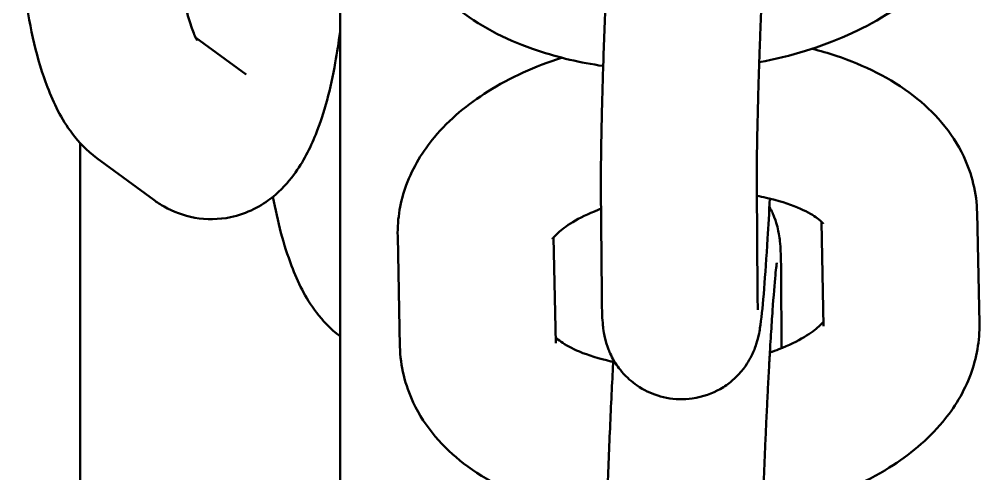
# Model space of a CAD drawing. Header units: millimetres. Extents: x 170 to 5770, y -1450 to 5650.
# Drawn here: x 2110.15 to 2147.13, y 2067.5 to 2085.03 of the extents above; entities that cross this region are included whole.
import ezdxf

# ---------------------------------------------------------------- set-up
doc = ezdxf.new("R2010")
doc.units = ezdxf.units.MM
doc.header["$LTSCALE"] = 10
doc.layers.add('Viditelná (ISO)', color=7, linetype='Continuous', lineweight=50)

# ---------------------------------------------------------------- blocks, each defined once
blk = doc.blocks.new('VVZ-VH101-2')
at = {"layer": 'Viditelná (ISO)'}
for p, q in [((1952.5, -3655), (1952.5, -3560.251)), ((1948.883, -3567.102), (1946.937, -3565.675)), ((1942.5, -3615), (1942.5, -3569.754)), ((1942.5, -3615), (1942.5, -3569.754)), ((1945.334, -3571.941), (1943.141, -3570.332)), ((1962.576, -3575.557), (1962.546, -3571.485)), ((1968.576, -3575.513), (1968.546, -3571.441)), ((1971.037, -3572.78), (1971.121, -3576.811)), ((1977.031, -3572.432), (1977.119, -3576.687)), ((1954.808, -3577.587), (1954.72, -3573.332)), ((1960.807, -3577.462), (1960.722, -3573.39)), ((1969.484, -3574.749), (1969.505, -3577.653))]:
    blk.add_line(p, q, dxfattribs=at)
for points, knots in [([(1968.546, -3571.441), (1968.544, -3571.094), (1968.546, -3570.642), (1968.562, -3569.529), (1968.576, -3568.852), (1968.601, -3567.927), (1968.607, -3567.736), (1968.618, -3567.344), (1968.625, -3567.144), (1968.638, -3566.738), (1968.645, -3566.533), (1968.659, -3566.121), (1968.666, -3565.914), (1968.682, -3565.497), (1968.69, -3565.286), (1968.706, -3564.861), (1968.715, -3564.647), (1968.733, -3564.218), (1968.742, -3564.004), (1968.761, -3563.58), (1968.77, -3563.37), (1968.789, -3562.953), (1968.799, -3562.745), (1968.819, -3562.333), (1968.829, -3562.127), (1968.849, -3561.722), (1968.86, -3561.522), (1968.881, -3561.132), (1968.891, -3560.942), (1968.912, -3560.57), (1968.922, -3560.389), (1968.943, -3560.034), (1968.953, -3559.86), (1968.974, -3559.523), (1968.985, -3559.359), (1969.005, -3559.045), (1969.016, -3558.895), (1969.065, -3558.189), (1969.103, -3557.722), (1969.149, -3557.246), (1969.162, -3557.128), (1969.18, -3556.979), (1969.186, -3556.933), (1969.188, -3556.921), (1969.189, -3556.92), (1969.189, -3556.92)], [0, 0, 0, 0, 0.278679, 0.278679, 0.585822, 0.585822, 0.663988, 0.663988, 0.743132, 0.743132, 0.822253, 0.822253, 0.900355, 0.900355, 0.978982, 0.978982, 1.058624, 1.058624, 1.138266, 1.138266, 1.216895, 1.216895, 1.295474, 1.295474, 1.375092, 1.375092, 1.454737, 1.454737, 1.533386, 1.533386, 1.611358, 1.611358, 1.690404, 1.690404, 1.76952, 1.76952, 1.847673, 1.847673, 2.153516, 2.153516, 2.286149, 2.286149, 2.388669, 2.388669, 2.403153, 2.403153, 2.403153, 2.403153]), ([(1976.991, -3559.237), (1977.005, -3559.915), (1976.883, -3560.589), (1976.403, -3561.895), (1976.023, -3562.509), (1974.992, -3563.748), (1974.291, -3564.322), (1972.582, -3565.395), (1971.534, -3565.851), (1969.842, -3566.372), (1969.247, -3566.518), (1968.641, -3566.634)], [3.141593, 3.141593, 3.141593, 3.141593, 3.344891, 3.344891, 3.57562, 3.57562, 3.880046, 3.880046, 4.252321, 4.252321, 4.444732, 4.444732, 4.444732, 4.444732]), ([(1962.546, -3571.485), (1962.542, -3570.939), (1962.548, -3570.25), (1962.577, -3568.729), (1962.598, -3567.925), (1962.65, -3566.231), (1962.682, -3565.343), (1962.754, -3563.564), (1962.794, -3562.673), (1962.868, -3561.194), (1962.901, -3560.587), (1962.934, -3560.019)], [0, 0, 0, 0, 0.371965, 0.371965, 0.70172, 0.70172, 1.026124, 1.026124, 1.349403, 1.349403, 1.588922, 1.588922, 1.588922, 1.588922]), ([(1962.633, -3566.777), (1961.759, -3566.649), (1960.912, -3566.453), (1959.024, -3565.821), (1958.015, -3565.328), (1956.347, -3564.037), (1955.65, -3563.266), (1954.896, -3561.668), (1954.712, -3560.957), (1954.683, -3560.236)], [5.069394, 5.069394, 5.069394, 5.069394, 5.348652, 5.348652, 5.724633, 5.724633, 6.057081, 6.057081, 6.273241, 6.273241, 6.273241, 6.273241]), ([(1946.998, -3565.791), (1946.998, -3565.791), (1946.997, -3565.79), (1946.986, -3565.772), (1946.952, -3565.712), (1946.854, -3565.489), (1946.784, -3565.304), (1946.624, -3564.783), (1946.534, -3564.421), (1946.358, -3563.529), (1946.276, -3562.981), (1946.163, -3561.917), (1946.126, -3561.413), (1946.103, -3560.899)], [6.484584, 6.484584, 6.484584, 6.484584, 6.507631, 6.507631, 6.645241, 6.645241, 6.822244, 6.822244, 7.045068, 7.045068, 7.305182, 7.305182, 7.517671, 7.517671, 7.517671, 7.517671]), ([(1943.141, -3570.332), (1942.733, -3570.033), (1942.439, -3569.709), (1941.753, -3568.802), (1941.476, -3568.216), (1940.832, -3566.533), (1940.564, -3565.35), (1940.273, -3563.349), (1940.198, -3562.619), (1940.148, -3561.874)], [6.283185, 6.283185, 6.283185, 6.283185, 6.43368, 6.43368, 6.711814, 6.711814, 7.184175, 7.184175, 7.437555, 7.437555, 7.437555, 7.437555]), ([(1952.5, -3565.453), (1952.448, -3565.863), (1952.388, -3566.262), (1952.137, -3567.654), (1951.903, -3568.571), (1951.349, -3569.952), (1951.098, -3570.461), (1950.5, -3571.268), (1950.237, -3571.565), (1949.478, -3572.168), (1948.935, -3572.471), (1947.838, -3572.698), (1947.355, -3572.704), (1946.467, -3572.545), (1946.065, -3572.386), (1945.588, -3572.116), (1945.456, -3572.03), (1945.334, -3571.941)], [4.965649, 4.965649, 4.965649, 4.965649, 5.112956, 5.112956, 5.495196, 5.495196, 5.735227, 5.735227, 5.87272, 5.87272, 6.028827, 6.028827, 6.133823, 6.133823, 6.238367, 6.238367, 6.283185, 6.283185, 6.283185, 6.283185]), ([(1970.679, -3566.112), (1970.993, -3566.192), (1971.301, -3566.283), (1972.687, -3566.748), (1973.696, -3567.24), (1975.364, -3568.531), (1976.061, -3569.302), (1976.828, -3570.929), (1977.015, -3571.677), (1977.031, -3572.432)], [8.385234, 8.385234, 8.385234, 8.385234, 8.490245, 8.490245, 8.866226, 8.866226, 9.198673, 9.198673, 9.424778, 9.424778, 9.424778, 9.424778]), ([(1954.72, -3573.332), (1954.705, -3572.654), (1954.828, -3571.979), (1955.308, -3570.673), (1955.688, -3570.059), (1956.719, -3568.82), (1957.42, -3568.247), (1959.055, -3567.22), (1960.013, -3566.79), (1961.032, -3566.457)], [6.283185, 6.283185, 6.283185, 6.283185, 6.486483, 6.486483, 6.717213, 6.717213, 7.021639, 7.021639, 7.364827, 7.364827, 7.364827, 7.364827]), ([(1952.5, -3577.195), (1952.113, -3576.903), (1951.83, -3576.591), (1951.152, -3575.695), (1950.875, -3575.109), (1950.324, -3573.668), (1950.097, -3572.782), (1949.918, -3571.818)], [6.2882209, 6.2882209, 6.2882209, 6.2882209, 6.43368, 6.43368, 6.7118137, 6.7118137, 7.0759947, 7.0759947, 7.0759947, 7.0759947]), ([(1969.051, -3571.889), (1969.022, -3572.428), (1968.993, -3572.943), (1968.918, -3574.16), (1968.873, -3574.814), (1968.783, -3575.937), (1968.742, -3576.37), (1968.662, -3576.931), (1968.658, -3577.051), (1968.536, -3577.47), (1968.516, -3577.533), (1968.447, -3577.725), (1968.395, -3577.869), (1968.15, -3578.297), (1968.003, -3578.564), (1967.458, -3579.021), (1967.312, -3579.128), (1966.853, -3579.388), (1966.485, -3579.536), (1965.74, -3579.639), (1965.395, -3579.631), (1964.76, -3579.508), (1964.473, -3579.399), (1963.953, -3579.123), (1963.739, -3578.953), (1963.347, -3578.581), (1963.211, -3578.392), (1962.958, -3577.999), (1962.889, -3577.832), (1962.772, -3577.534), (1962.742, -3577.421), (1962.689, -3577.214), (1962.673, -3577.132), (1962.641, -3576.94), (1962.631, -3576.853), (1962.594, -3576.494), (1962.589, -3576.279), (1962.579, -3575.862), (1962.577, -3575.715), (1962.576, -3575.557)], [4.601715, 4.601715, 4.601715, 4.601715, 4.815082, 4.815082, 5.143368, 5.143368, 5.49299, 5.49299, 5.65007, 5.65007, 5.673575, 5.673575, 5.708393, 5.708393, 5.736487, 5.736487, 5.744486, 5.744486, 5.756848, 5.756848, 5.766086, 5.766086, 5.775233, 5.775233, 5.786199, 5.786199, 5.801637, 5.801637, 5.825201, 5.825201, 5.854804, 5.854804, 5.891328, 5.891328, 5.954254, 5.954254, 6.175391, 6.175391, 6.283185, 6.283185, 6.283185, 6.283185]), ([(1968.549, -3571.784), (1968.671, -3571.806), (1968.791, -3571.83), (1969.371, -3571.959), (1969.782, -3572.091), (1970.422, -3572.359), (1970.662, -3572.495), (1970.976, -3572.714), (1971.059, -3572.8), (1971.101, -3572.85), (1971.105, -3572.856), (1971.105, -3572.856)], [8.2692148, 8.2692148, 8.2692148, 8.2692148, 8.3333076, 8.3333076, 8.5885274, 8.5885274, 8.8225574, 8.8225574, 9.0374742, 9.0374742, 9.1127603, 9.1127603, 9.1127603, 9.1127603]), ([(1960.677, -3573.456), (1960.677, -3573.456), (1960.678, -3573.454), (1960.694, -3573.426), (1960.758, -3573.333), (1961.025, -3573.087), (1961.215, -3572.943), (1961.727, -3572.635), (1962.058, -3572.472), (1962.477, -3572.309), (1962.514, -3572.294), (1962.552, -3572.28)], [6.556987, 6.556987, 6.556987, 6.556987, 6.5973446, 6.5973446, 6.8317008, 6.8317008, 7.0459098, 7.0459098, 7.2766379, 7.2766379, 7.2990578, 7.2990578, 7.2990578, 7.2990578]), ([(1969.034, -3572.209), (1969.128, -3572.375), (1969.181, -3572.501), (1969.287, -3572.772), (1969.318, -3572.885), (1969.371, -3573.092), (1969.386, -3573.174), (1969.419, -3573.366), (1969.429, -3573.452), (1969.466, -3573.812), (1969.471, -3574.027), (1969.481, -3574.444), (1969.483, -3574.59), (1969.484, -3574.749)], [2.6649745, 2.6649745, 2.6649745, 2.6649745, 2.6836086, 2.6836086, 2.7132116, 2.7132116, 2.7497355, 2.7497355, 2.8126613, 2.8126613, 3.0337979, 3.0337979, 3.1415927, 3.1415927, 3.1415927, 3.1415927]), ([(1968.674, -3588.891), (1968.672, -3588.544), (1968.674, -3588.092), (1968.69, -3586.979), (1968.704, -3586.302), (1968.729, -3585.377), (1968.735, -3585.186), (1968.746, -3584.794), (1968.753, -3584.594), (1968.766, -3584.188), (1968.773, -3583.983), (1968.787, -3583.571), (1968.794, -3583.364), (1968.81, -3582.947), (1968.818, -3582.736), (1968.835, -3582.311), (1968.843, -3582.097), (1968.861, -3581.668), (1968.87, -3581.454), (1968.889, -3581.03), (1968.898, -3580.82), (1968.917, -3580.403), (1968.927, -3580.196), (1968.947, -3579.783), (1968.957, -3579.578), (1968.977, -3579.172), (1968.988, -3578.972), (1969.009, -3578.582), (1969.019, -3578.392), (1969.04, -3578.02), (1969.05, -3577.839), (1969.071, -3577.484), (1969.081, -3577.31), (1969.102, -3576.973), (1969.113, -3576.809), (1969.133, -3576.495), (1969.144, -3576.345), (1969.193, -3575.639), (1969.231, -3575.172), (1969.277, -3574.696), (1969.29, -3574.578), (1969.308, -3574.429), (1969.314, -3574.383), (1969.316, -3574.371), (1969.317, -3574.37), (1969.317, -3574.37)], [0, 0, 0, 0, 0.278679, 0.278679, 0.585822, 0.585822, 0.663988, 0.663988, 0.743132, 0.743132, 0.822253, 0.822253, 0.900355, 0.900355, 0.978982, 0.978982, 1.058624, 1.058624, 1.138266, 1.138266, 1.216895, 1.216895, 1.295474, 1.295474, 1.375092, 1.375092, 1.454737, 1.454737, 1.533386, 1.533386, 1.611358, 1.611358, 1.690404, 1.690404, 1.76952, 1.76952, 1.847673, 1.847673, 2.153516, 2.153516, 2.286149, 2.286149, 2.388669, 2.388669, 2.403153, 2.403153, 2.403153, 2.403153]), ([(1968.593, -3576.177), (1968.593, -3576.177), (1968.591, -3576.158), (1968.586, -3576.055), (1968.581, -3575.916), (1968.577, -3575.667), (1968.577, -3575.593), (1968.576, -3575.513)], [5.979045, 5.979045, 5.979045, 5.979045, 6.0488326, 6.0488326, 6.218956, 6.218956, 6.2831853, 6.2831853, 6.2831853, 6.2831853]), ([(1977.119, -3576.687), (1977.133, -3577.365), (1977.011, -3578.039), (1976.531, -3579.345), (1976.151, -3579.959), (1975.12, -3581.198), (1974.419, -3581.772), (1972.71, -3582.845), (1971.662, -3583.301), (1969.97, -3583.822), (1969.375, -3583.968), (1968.769, -3584.084)], [3.141593, 3.141593, 3.141593, 3.141593, 3.344891, 3.344891, 3.57562, 3.57562, 3.880046, 3.880046, 4.252321, 4.252321, 4.444732, 4.444732, 4.444732, 4.444732]), ([(1971.117, -3576.628), (1971.082, -3576.672), (1971.025, -3576.737), (1970.814, -3576.931), (1970.624, -3577.076), (1970.112, -3577.383), (1969.78, -3577.547), (1969.287, -3577.739), (1969.171, -3577.781), (1969.051, -3577.822)], [3.5496552, 3.5496552, 3.5496552, 3.5496552, 3.6901082, 3.6901082, 3.9043172, 3.9043172, 4.1350453, 4.1350453, 4.2027977, 4.2027977, 4.2027977, 4.2027977]), ([(1962.761, -3584.227), (1961.888, -3584.099), (1961.04, -3583.903), (1959.152, -3583.271), (1958.143, -3582.778), (1956.475, -3581.487), (1955.778, -3580.716), (1955.011, -3579.089), (1954.824, -3578.341), (1954.808, -3577.587)], [5.069394, 5.069394, 5.069394, 5.069394, 5.348652, 5.348652, 5.724633, 5.724633, 6.057081, 6.057081, 6.283185, 6.283185, 6.283185, 6.283185]), ([(1963.022, -3578.182), (1962.991, -3578.175), (1962.961, -3578.169), (1962.468, -3578.059), (1962.057, -3577.928), (1961.417, -3577.659), (1961.176, -3577.523), (1960.917, -3577.341), (1960.847, -3577.282), (1960.802, -3577.238)], [5.1753353, 5.1753353, 5.1753353, 5.1753353, 5.191715, 5.191715, 5.4469348, 5.4469348, 5.6809648, 5.6809648, 5.8193843, 5.8193843, 5.8193843, 5.8193843]), ([(1962.674, -3588.935), (1962.67, -3588.389), (1962.676, -3587.7), (1962.705, -3586.179), (1962.726, -3585.375), (1962.778, -3583.681), (1962.81, -3582.793), (1962.882, -3581.014), (1962.922, -3580.123), (1962.985, -3578.87), (1963.005, -3578.476), (1963.026, -3578.096)], [0, 0, 0, 0, 0.371965, 0.371965, 0.70172, 0.70172, 1.026124, 1.026124, 1.349403, 1.349403, 1.502769, 1.502769, 1.502769, 1.502769])]:
    blk.add_open_spline(points, degree=3, knots=knots, dxfattribs=at)

msp = doc.modelspace()

# ---------------------------------------------------------------- block references
msp.add_blockref('VVZ-VH101-2', (170, 5650))

doc.saveas('drawing.dxf')
